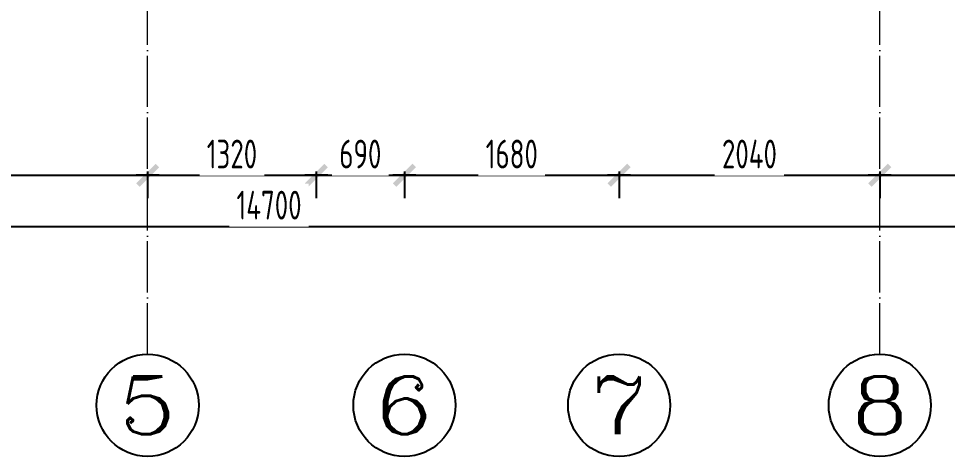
# Model space of a CAD drawing. Header units: inches. Extents: x 15 to 21955, y 10 to 16559.
# Drawn here: x 9025 to 16294, y 10 to 3437 of the extents above; entities that cross this region are included whole.
import ezdxf
from ezdxf.enums import TextEntityAlignment as Align

# ---------------------------------------------------------------- set-up
doc = ezdxf.new("R2010")
doc.units = ezdxf.units.IN
doc.header["$MEASUREMENT"] = 0
doc.linetypes.add('DOTE', pattern=[2.42, 2, -0.2, 0.02, -0.2])
for name, color, linetype in [('AXIS', 1, 'Continuous'), ('AXIS_TEXT', 7, 'Continuous'), ('D-ARCHI', 250, 'Continuous'), ('外标注', 50, 'Continuous')]:
    doc.layers.add(name, color=color, linetype=linetype)
doc.styles.add('_TCH_AXIS', font='COMPLEX', dxfattribs={"bigfont": 'GBCBIG'})
doc.styles.add('COMPLEX', font='COMPLEX')
doc.styles.add('HBA-DIMT', font='ARCHS.SHX', dxfattribs={"width": 0.8})
doc.dimstyles.new('HBA_40', dxfattribs={"dimscale": 50, "dimtxt": 2.5, "dimasz": 0.1, "dimexe": 2, "dimexo": 2.5, "dimgap": 0.6, "dimtad": 1, "dimdec": 0, "dimrnd": 5, "dimzin": 0, "dimtxsty": 'HBA-DIMT', "dimblk": 'HBA_DIMENSION_TICK', "dimblk1": 'HBA_DIMENSION_TICK', "dimblk2": 'HBA_DIMENSION_TICK', "dimcen": 0.125, "dimclrd": 44, "dimclre": 44, "dimclrt": 2, "dimadec": 0, "dimazin": 0, "dimtfac": 1, "dimtdec": 0, "dimtix": 1, "dimtmove": 1, "dimatfit": 3, "dimldrblk": 'HBA_Leader_Dot', "dimfxl": 0, "dimtvp": 1, "dimtfill": 1, "dimtolj": 1, "dimtzin": 0, "dimarcsym": 0})

# ---------------------------------------------------------------- blocks, each defined once
blk = doc.blocks.new('HBA_DIMENSION_TICK')
at = {"color": 0, "linetype": 'ByBlock'}
for p, q in [((-10, 0), (0, 0)), ((0, 0), (10, 0))]:
    blk.add_line(p, q, dxfattribs=at)
at = {"color": 50, "linetype": 'ByBlock'}
blk.add_solid([(-10, -7), (-7, -10), (7, 10), (10, 7)], dxfattribs=at)
blk = doc.blocks.new('*D46')
at = {"layer": 'Defpoints', "color": 0, "transparency": 16777216}
for p in [(7224.6, 2465.5), (10034.6, 2465.5), (10034.6, 2210.4)]:
    blk.add_point(p, dxfattribs=at)
at = {"layer": '外标注', "color": 44, "lineweight": -2, "transparency": 16777216}
for p, q in [((7224.6, 2240.5), (7224.6, 2030.4)), ((7233.6, 2210.4), (10025.6, 2210.4)), ((10034.6, 2240.5), (10034.6, 2030.4))]:
    blk.add_line(p, q, dxfattribs=at)
at = {"layer": '外标注', "color": 44, "lineweight": -2, "transparency": 16777216, "xscale": 9, "yscale": 9, "zscale": 9, "rotation": 180}
blk.add_blockref('HBA_DIMENSION_TICK', (7224.6, 2210.4), dxfattribs=at)
at = {"layer": '外标注', "color": 44, "lineweight": -2, "transparency": 16777216, "xscale": 9, "yscale": 9, "zscale": 9}
blk.add_blockref('HBA_DIMENSION_TICK', (10034.6, 2210.4), dxfattribs=at)
at = {"layer": '外标注', "color": 2, "transparency": 16777216, "insert": (8629.6, 2376.9), "char_height": 225, "attachment_point": 5, "style": 'HBA-DIMT', "bg_fill": 3, "box_fill_scale": 1.25, "bg_fill_color": 256, "bg_fill_true_color": 13158600, "bg_fill_transparency": 0}
blk.add_mtext('\\A1;2810', dxfattribs=at)
blk = doc.blocks.new('HBA_Leader_Dot')
at = {"color": 0, "linetype": 'ByBlock'}
blk.add_line((-5, 0), (-10, 0), dxfattribs=at)
at = {"color": 0, "linetype": 'ByBlock', "const_width": 5}
blk.add_lwpolyline([(-2.5, 0, 1), (2.5, 0, 1)], format="xyb", close=True, dxfattribs=at)
blk = doc.blocks.new('*D47')
at = {"layer": 'Defpoints', "color": 0, "transparency": 16777216}
for p in [(10034.6, 2465.5), (11354.6, 2465.5), (11354.6, 2210.4)]:
    blk.add_point(p, dxfattribs=at)
at = {"layer": '外标注', "color": 44, "lineweight": -2, "transparency": 16777216}
for p, q in [((10034.6, 2240.5), (10034.6, 2030.4)), ((10043.6, 2210.4), (11345.6, 2210.4)), ((11354.6, 2240.5), (11354.6, 2030.4))]:
    blk.add_line(p, q, dxfattribs=at)
at = {"layer": '外标注', "color": 44, "lineweight": -2, "transparency": 16777216, "xscale": 9, "yscale": 9, "zscale": 9, "rotation": 180}
blk.add_blockref('HBA_DIMENSION_TICK', (10034.6, 2210.4), dxfattribs=at)
at = {"layer": '外标注', "color": 44, "lineweight": -2, "transparency": 16777216, "xscale": 9, "yscale": 9, "zscale": 9}
blk.add_blockref('HBA_DIMENSION_TICK', (11354.6, 2210.4), dxfattribs=at)
at = {"layer": '外标注', "color": 2, "transparency": 16777216, "insert": (10694.6, 2376.9), "char_height": 225, "attachment_point": 5, "style": 'HBA-DIMT', "bg_fill": 3, "box_fill_scale": 1.25, "bg_fill_color": 256, "bg_fill_true_color": 13158600, "bg_fill_transparency": 0}
blk.add_mtext('\\A1;1320', dxfattribs=at)
blk = doc.blocks.new('*D48')
at = {"layer": 'Defpoints', "color": 0, "transparency": 16777216}
for p in [(11354.6, 2465.5), (12044.6, 2465.5), (12044.6, 2210.4)]:
    blk.add_point(p, dxfattribs=at)
at = {"layer": '外标注', "color": 44, "lineweight": -2, "transparency": 16777216}
for p, q in [((11354.6, 2240.5), (11354.6, 2030.4)), ((11363.6, 2210.4), (12035.6, 2210.4)), ((12044.6, 2240.5), (12044.6, 2030.4))]:
    blk.add_line(p, q, dxfattribs=at)
at = {"layer": '外标注', "color": 44, "lineweight": -2, "transparency": 16777216, "xscale": 9, "yscale": 9, "zscale": 9, "rotation": 180}
blk.add_blockref('HBA_DIMENSION_TICK', (11354.6, 2210.4), dxfattribs=at)
at = {"layer": '外标注', "color": 44, "lineweight": -2, "transparency": 16777216, "xscale": 9, "yscale": 9, "zscale": 9}
blk.add_blockref('HBA_DIMENSION_TICK', (12044.6, 2210.4), dxfattribs=at)
at = {"layer": '外标注', "color": 2, "transparency": 16777216, "insert": (11699.6, 2376.9), "char_height": 225, "attachment_point": 5, "style": 'HBA-DIMT', "bg_fill": 3, "box_fill_scale": 1.25, "bg_fill_color": 256, "bg_fill_true_color": 13158600, "bg_fill_transparency": 0}
blk.add_mtext('\\A1;690', dxfattribs=at)
blk = doc.blocks.new('*D49')
at = {"layer": 'Defpoints', "color": 0, "transparency": 16777216}
for p in [(12044.6, 2465.5), (13724.6, 2465.5), (13724.6, 2210.4)]:
    blk.add_point(p, dxfattribs=at)
at = {"layer": '外标注', "color": 44, "lineweight": -2, "transparency": 16777216}
for p, q in [((12044.6, 2240.5), (12044.6, 2030.4)), ((12053.6, 2210.4), (13715.6, 2210.4)), ((13724.6, 2240.5), (13724.6, 2030.4))]:
    blk.add_line(p, q, dxfattribs=at)
at = {"layer": '外标注', "color": 44, "lineweight": -2, "transparency": 16777216, "xscale": 9, "yscale": 9, "zscale": 9, "rotation": 180}
blk.add_blockref('HBA_DIMENSION_TICK', (12044.6, 2210.4), dxfattribs=at)
at = {"layer": '外标注', "color": 44, "lineweight": -2, "transparency": 16777216, "xscale": 9, "yscale": 9, "zscale": 9}
blk.add_blockref('HBA_DIMENSION_TICK', (13724.6, 2210.4), dxfattribs=at)
at = {"layer": '外标注', "color": 2, "transparency": 16777216, "insert": (12884.6, 2376.9), "char_height": 225, "attachment_point": 5, "style": 'HBA-DIMT', "bg_fill": 3, "box_fill_scale": 1.25, "bg_fill_color": 256, "bg_fill_true_color": 13158600, "bg_fill_transparency": 0}
blk.add_mtext('\\A1;1680', dxfattribs=at)
blk = doc.blocks.new('*D50')
at = {"layer": 'Defpoints', "color": 0, "transparency": 16777216}
for p in [(13724.6, 2465.5), (15764.6, 2465.5), (15764.6, 2210.4)]:
    blk.add_point(p, dxfattribs=at)
at = {"layer": '外标注', "color": 44, "lineweight": -2, "transparency": 16777216}
for p, q in [((13724.6, 2240.5), (13724.6, 2030.4)), ((13733.6, 2210.4), (15755.6, 2210.4)), ((15764.6, 2240.5), (15764.6, 2030.4))]:
    blk.add_line(p, q, dxfattribs=at)
at = {"layer": '外标注', "color": 44, "lineweight": -2, "transparency": 16777216, "xscale": 9, "yscale": 9, "zscale": 9, "rotation": 180}
blk.add_blockref('HBA_DIMENSION_TICK', (13724.6, 2210.4), dxfattribs=at)
at = {"layer": '外标注', "color": 44, "lineweight": -2, "transparency": 16777216, "xscale": 9, "yscale": 9, "zscale": 9}
blk.add_blockref('HBA_DIMENSION_TICK', (15764.6, 2210.4), dxfattribs=at)
at = {"layer": '外标注', "color": 2, "transparency": 16777216, "insert": (14744.6, 2376.9), "char_height": 225, "attachment_point": 5, "style": 'HBA-DIMT', "bg_fill": 3, "box_fill_scale": 1.25, "bg_fill_color": 256, "bg_fill_true_color": 13158600, "bg_fill_transparency": 0}
blk.add_mtext('\\A1;2040', dxfattribs=at)
blk = doc.blocks.new('*D51')
at = {"layer": 'Defpoints', "color": 0, "transparency": 16777216}
for p in [(15764.6, 2465.5), (17574.9, 2465.5), (17574.9, 2210.4)]:
    blk.add_point(p, dxfattribs=at)
at = {"layer": '外标注', "color": 44, "lineweight": -2, "transparency": 16777216}
for p, q in [((15764.6, 2240.5), (15764.6, 2030.4)), ((15773.6, 2210.4), (17565.9, 2210.4)), ((17574.9, 2240.5), (17574.9, 2030.4))]:
    blk.add_line(p, q, dxfattribs=at)
at = {"layer": '外标注', "color": 44, "lineweight": -2, "transparency": 16777216, "xscale": 9, "yscale": 9, "zscale": 9, "rotation": 180}
blk.add_blockref('HBA_DIMENSION_TICK', (15764.6, 2210.4), dxfattribs=at)
at = {"layer": '外标注', "color": 44, "lineweight": -2, "transparency": 16777216, "xscale": 9, "yscale": 9, "zscale": 9}
blk.add_blockref('HBA_DIMENSION_TICK', (17574.9, 2210.4), dxfattribs=at)
at = {"layer": '外标注', "color": 2, "transparency": 16777216, "insert": (16669.7, 2376.9), "char_height": 225, "attachment_point": 5, "style": 'HBA-DIMT', "bg_fill": 3, "box_fill_scale": 1.25, "bg_fill_color": 256, "bg_fill_true_color": 13158600, "bg_fill_transparency": 0}
blk.add_mtext('\\A1;1810', dxfattribs=at)
blk = doc.blocks.new('*D53')
at = {"layer": 'Defpoints', "color": 0, "transparency": 16777216}
for p in [(3634.9, 2210.4), (18334.9, 2210.4), (18334.9, 1810.4)]:
    blk.add_point(p, dxfattribs=at)
at = {"layer": '外标注', "color": 44, "lineweight": -2, "transparency": 16777216}
for p, q in [((3634.9, 1985.4), (3634.9, 1630.4)), ((18334.9, 1985.4), (18334.9, 1630.4)), ((3643.9, 1810.4), (18325.9, 1810.4))]:
    blk.add_line(p, q, dxfattribs=at)
at = {"layer": '外标注', "color": 44, "lineweight": -2, "transparency": 16777216, "xscale": 9, "yscale": 9, "zscale": 9, "rotation": 180}
blk.add_blockref('HBA_DIMENSION_TICK', (3634.9, 1810.4), dxfattribs=at)
at = {"layer": '外标注', "color": 44, "lineweight": -2, "transparency": 16777216, "xscale": 9, "yscale": 9, "zscale": 9}
blk.add_blockref('HBA_DIMENSION_TICK', (18334.9, 1810.4), dxfattribs=at)
at = {"layer": '外标注', "color": 2, "transparency": 16777216, "insert": (10984.9, 1976.9), "char_height": 225, "attachment_point": 5, "style": 'HBA-DIMT', "bg_fill": 3, "box_fill_scale": 1.25, "bg_fill_color": 256, "bg_fill_true_color": 13158600, "bg_fill_transparency": 0}
blk.add_mtext('\\A1;14700', dxfattribs=at)
blk = doc.blocks.new('_AXISO')
blk.add_circle((0, 0), 0.5)
at = {"layer": 'AXIS_TEXT', "style": 'COMPLEX', "width": 1.041667}
blk.add_attdef('A', text='', height=0.56, dxfattribs=at).set_placement((-0.25, -0.28), (0.25, -0.28), align=Align.FIT)

msp = doc.modelspace()

# ---------------------------------------------------------------- block references
at = {"layer": 'AXIS'}
ref = msp.add_blockref('_AXISO', (10034.6, 410.4), dxfattribs=dict(at, xscale=800, yscale=800, zscale=800))
ref.add_attrib('A', '5', dxfattribs={"layer": 'AXIS_TEXT', "height": 452.5, "style": '_TCH_AXIS', "width": 1.5}).set_placement((9808.3, 184.2), (10260.9, 184.2), align=Align.FIT)
ref = msp.add_blockref('_AXISO', (12044.6, 410.4), dxfattribs=dict(at, xscale=800, yscale=800, zscale=800))
ref.add_attrib('A', '6', dxfattribs={"layer": 'AXIS_TEXT', "height": 452.5, "style": '_TCH_AXIS', "width": 1.5}).set_placement((11818.3, 184.2), (12270.9, 184.2), align=Align.FIT)
ref = msp.add_blockref('_AXISO', (13724.6, 410.4), dxfattribs=dict(at, xscale=800, yscale=800, zscale=800))
ref.add_attrib('A', '7', dxfattribs={"layer": 'AXIS_TEXT', "height": 452.5, "style": '_TCH_AXIS', "width": 1.5}).set_placement((13498.3, 184.2), (13950.9, 184.2), align=Align.FIT)
ref = msp.add_blockref('_AXISO', (15764.6, 410.4), dxfattribs=dict(at, xscale=800, yscale=800, zscale=800))
ref.add_attrib('A', '8', dxfattribs={"layer": 'AXIS_TEXT', "height": 452.5, "style": '_TCH_AXIS', "width": 1.5}).set_placement((15538.3, 184.2), (15990.9, 184.2), align=Align.FIT)

# ---------------------------------------------------------------- dimensions: what is measured, and where the dimension line sits
at = {"layer": '外标注'}
dim = msp.add_linear_dim(base=(10034.6, 2210.4), p1=(7224.6, 2465.5), p2=(10034.6, 2465.5), dimstyle='HBA_40', override={"dimscale": 90, "dimfxl": 200, "dimfxlon": 1}, dxfattribs=at)
dim.commit()
dim.dimension.update_dxf_attribs({"geometry": '*D46', "text_midpoint": (8629.6, 2376.9)})

# ---------------------------------------------------------------- next in the draw order: dimensions: what is measured, and where the dimension line sits
dim = msp.add_linear_dim(base=(11354.6, 2210.4), p1=(10034.6, 2465.5), p2=(11354.6, 2465.5), dimstyle='HBA_40', override={"dimscale": 90, "dimfxl": 200, "dimfxlon": 1}, dxfattribs=at)
dim.commit()
dim.dimension.update_dxf_attribs({"geometry": '*D47', "text_midpoint": (10694.6, 2376.9)})

# ---------------------------------------------------------------- next in the draw order: dimensions: what is measured, and where the dimension line sits
dim = msp.add_linear_dim(base=(12044.6, 2210.4), p1=(11354.6, 2465.5), p2=(12044.6, 2465.5), dimstyle='HBA_40', override={"dimscale": 90, "dimfxl": 200, "dimfxlon": 1}, dxfattribs=at)
dim.commit()
dim.dimension.update_dxf_attribs({"geometry": '*D48', "text_midpoint": (11699.6, 2376.9)})

# ---------------------------------------------------------------- next in the draw order: dimensions: what is measured, and where the dimension line sits
dim = msp.add_linear_dim(base=(13724.6, 2210.4), p1=(12044.6, 2465.5), p2=(13724.6, 2465.5), dimstyle='HBA_40', override={"dimscale": 90, "dimfxl": 200, "dimfxlon": 1}, dxfattribs=at)
dim.commit()
dim.dimension.update_dxf_attribs({"geometry": '*D49', "text_midpoint": (12884.6, 2376.9)})

# ---------------------------------------------------------------- next in the draw order: dimensions: what is measured, and where the dimension line sits
dim = msp.add_linear_dim(base=(15764.6, 2210.4), p1=(13724.6, 2465.5), p2=(15764.6, 2465.5), dimstyle='HBA_40', override={"dimscale": 90, "dimfxl": 200, "dimfxlon": 1}, dxfattribs=at)
dim.commit()
dim.dimension.update_dxf_attribs({"geometry": '*D50', "text_midpoint": (14744.6, 2376.9)})

# ---------------------------------------------------------------- next in the draw order: dimensions: what is measured, and where the dimension line sits
dim = msp.add_linear_dim(base=(17574.9, 2210.4), p1=(15764.6, 2465.5), p2=(17574.9, 2465.5), dimstyle='HBA_40', override={"dimscale": 90, "dimfxl": 200, "dimfxlon": 1}, dxfattribs=at)
dim.commit()
dim.dimension.update_dxf_attribs({"geometry": '*D51', "text_midpoint": (16669.7, 2376.9)})

# ---------------------------------------------------------------- next in the draw order: dimensions: what is measured, and where the dimension line sits
dim = msp.add_linear_dim(base=(18334.9, 1810.4), p1=(3634.9, 2210.4), p2=(18334.9, 2210.4), dimstyle='HBA_40', override={"dimscale": 90, "dimfxl": 200, "dimfxlon": 1}, dxfattribs=at)
dim.commit()
dim.dimension.update_dxf_attribs({"geometry": '*D53', "text_midpoint": (10984.9, 1976.9)})

# ---------------------------------------------------------------- next in the draw order: linework, layer by layer
at = {"layer": 'D-ARCHI', "color": 251, "linetype": 'DOTE', "lineweight": 5, "ltscale": 200}
for p, q in [((10034.6, 810.4), (10034.6, 7138.8)), ((15764.6, 810.4), (15764.6, 7138.8))]:
    msp.add_line(p, q, dxfattribs=at)

doc.saveas('drawing.dxf')
